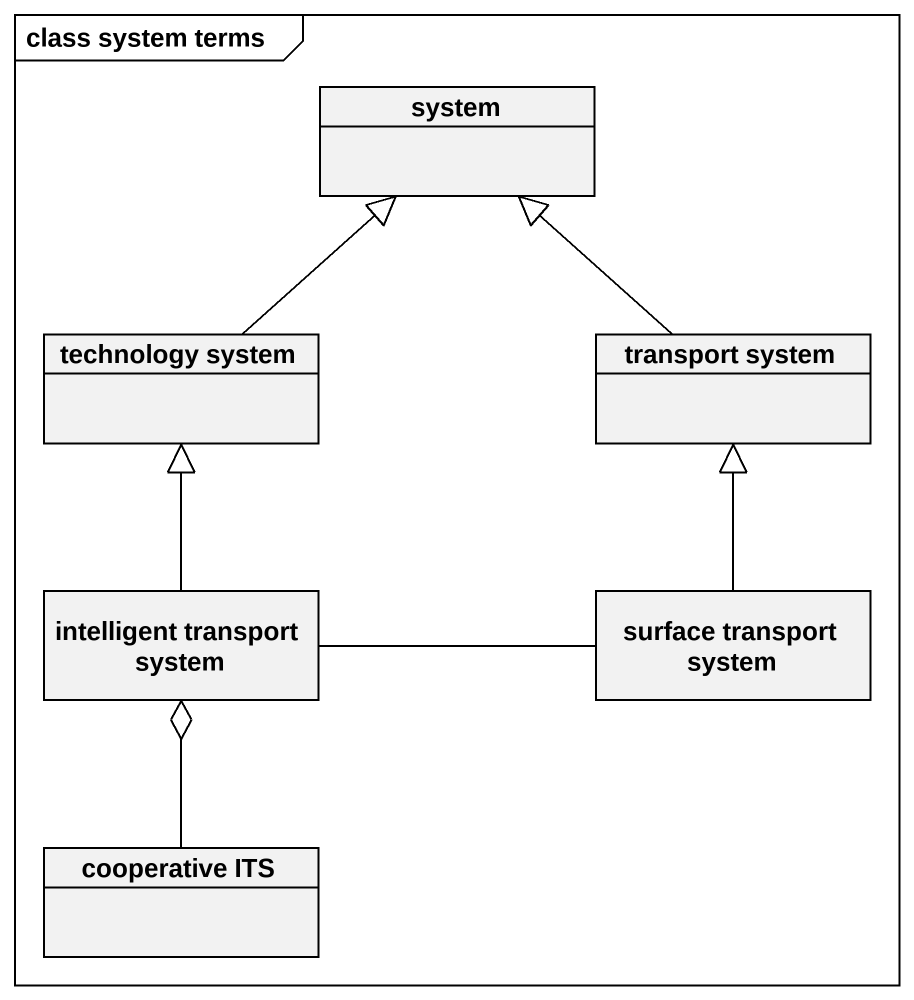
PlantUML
@startuml
mainframe class system terms
hide circle
hide empty members
class system
class "technology system" as technology_system
class "transport system" as transport_system
class "intelligent transport system" as intelligent_transport_system
class "surface transport system" as surface_transport_system
class "cooperative ITS" as cooperative_ITS
technology_system -up-|> system
transport_system -up-|> system
intelligent_transport_system -up-|> technology_system
intelligent_transport_system -right- surface_transport_system
surface_transport_system -up-|> transport_system
cooperative_ITS -up-o intelligent_transport_system
@enduml
